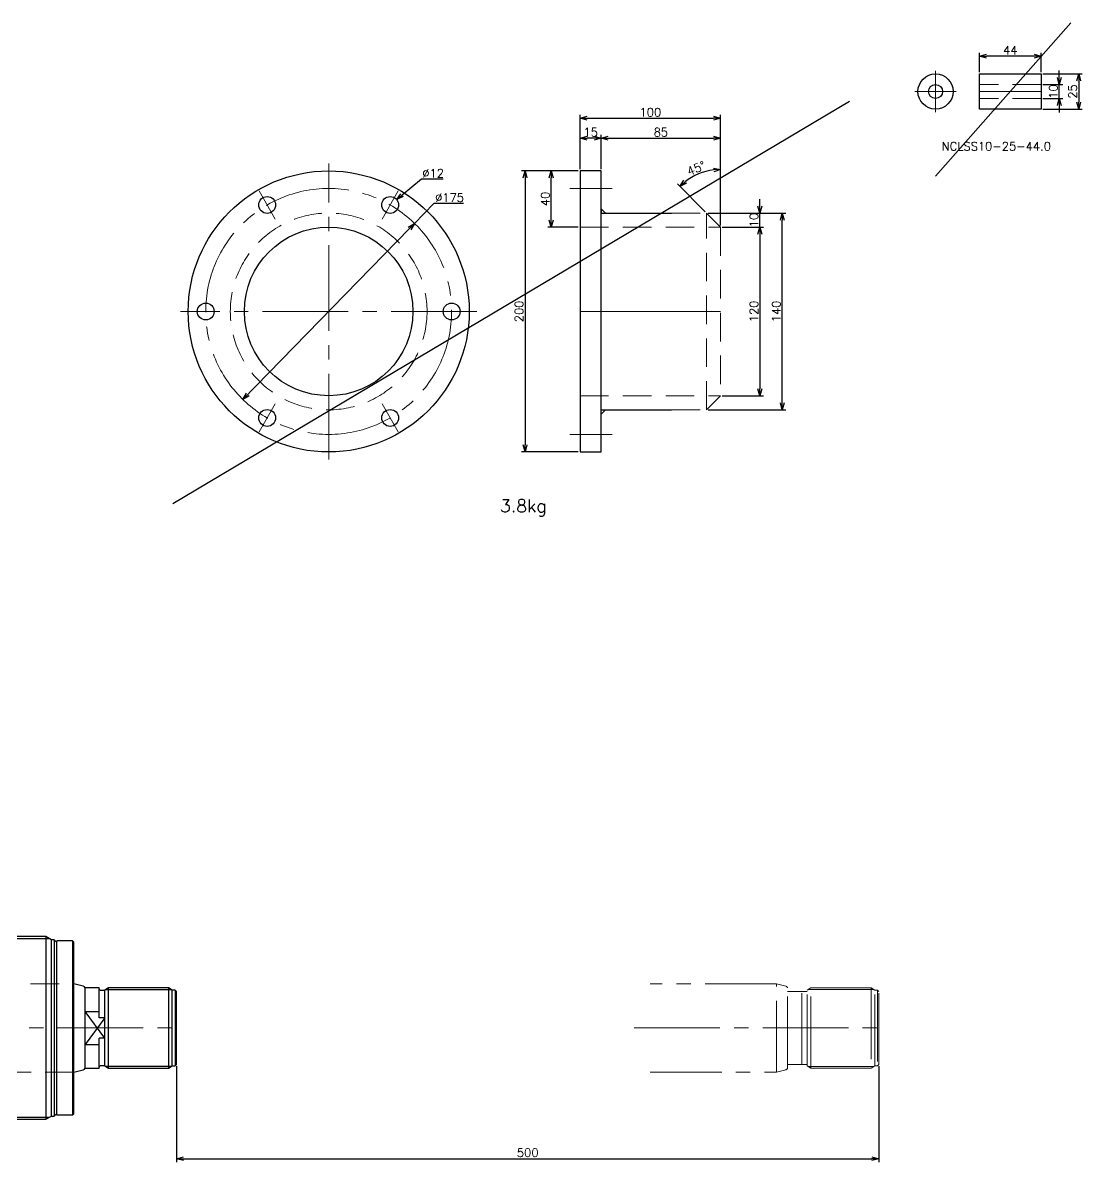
# Model space of a CAD drawing. Header units: millimetres. Extents: x 0 to 49006, y -7876 to 6995.
# Drawn here: x 21734 to 22488, y -4403 to -3592 of the extents above; entities that cross this region are included whole.
import ezdxf

# ---------------------------------------------------------------- set-up
doc = ezdxf.new("R2010")
doc.units = ezdxf.units.MM
doc.header["$LTSCALE"] = 3.2
doc.header["$PDMODE"] = 99
doc.header["$PDSIZE"] = 1
for name, pattern in [('CENTER2', [28.575, 19.05, -3.175, 3.175, -3.175]), ('HIDDEN', [9.525, 6.35, -3.175]), ('PHANTOM2', [31.75, 15.875, -3.175, 3.175, -3.175, 3.175, -3.175])]:
    doc.linetypes.add(name, pattern=pattern)
for name, color, linetype, lineweight in [('04_HIDDEN', 2, 'HIDDEN', 13), ('05_CENTER', 4, 'CENTER2', 13), ('06_PHANTOM', 2, 'PHANTOM2', 13), ('08_DIM', 3, 'Continuous', 13)]:
    doc.layers.add(name, color=color, linetype=linetype, lineweight=lineweight)
doc.layers.add('10_DRAFT', color=8, linetype='Continuous', lineweight=0, plot=False)
doc.styles.add('KSS_TXT', font='txt.shx', dxfattribs={"bigfont": 'extfont2.shx'})
doc.dimstyles.new('KSS_DIM', dxfattribs={"dimscale": 12, "dimtxt": 3, "dimasz": 2.5, "dimexe": 1.25, "dimexo": 0.625, "dimtad": 1, "dimdsep": 46, "dimtxsty": 'KSS_TXT', "dimblk": 'OPEN30', "dimcen": 0, "dimazin": 2, "dimtfac": 0.75, "dimtmove": 0, "dimatfit": 3, "dimldrblk": 'OPEN30', "dimfxl": 1.25, "dimtolj": 1, "dimarcsym": 0})
doc.dimstyles.new('KSS_DIM$3', dxfattribs={"dimscale": 12, "dimtxt": 3, "dimasz": 2.5, "dimexe": 1.25, "dimexo": 0.625, "dimtad": 1, "dimtih": 1, "dimtoh": 1, "dimdsep": 46, "dimtxsty": 'KSS_TXT', "dimblk": 'OPEN30', "dimcen": 0, "dimazin": 2, "dimtfac": 0.75, "dimtofl": 0, "dimtmove": 0, "dimatfit": 3, "dimldrblk": 'OPEN30', "dimfxl": 1.25, "dimtolj": 1, "dimarcsym": 0})

# ---------------------------------------------------------------- blocks, each defined once
blk = doc.blocks.new('_Open30')
at = {"color": 0, "linetype": 'ByBlock', "lineweight": -2}
for p, q in [((-1, 0.27), (0, 0)), ((0, 0), (-1, -0.27)), ((0, 0), (-1, 0))]:
    blk.add_line(p, q, dxfattribs=at)
blk = doc.blocks.new('*D402')
at = {"layer": '08_DIM', "color": 0, "lineweight": -2, "transparency": 16777216}
for p, q in [((21842.94, -4334.84), (21842.94, -4403.1)), ((22342.94, -4334.84), (22342.94, -4403.1)), ((21847.94, -4400.6), (22337.94, -4400.6))]:
    blk.add_line(p, q, dxfattribs=at)
at = {"layer": 'Defpoints', "color": 0, "transparency": 16777216}
for p in [(21842.94, -4333.59), (22342.94, -4333.59), (22342.94, -4400.6)]:
    blk.add_point(p, dxfattribs=at)
at = {"layer": '08_DIM', "color": 0, "lineweight": -2, "transparency": 16777216, "xscale": 5, "yscale": 5, "zscale": 5, "rotation": 180}
blk.add_blockref('_Open30', (21842.94, -4400.6), dxfattribs=at)
at = {"layer": '08_DIM', "color": 0, "lineweight": -2, "transparency": 16777216, "xscale": 5, "yscale": 5, "zscale": 5}
blk.add_blockref('_Open30', (22342.94, -4400.6), dxfattribs=at)
at = {"layer": '08_DIM', "color": 0, "transparency": 16777216, "insert": (22092.94, -4396.35), "char_height": 6, "attachment_point": 5, "style": 'KSS_TXT'}
blk.add_mtext('\\A1;500', dxfattribs=at)
blk = doc.blocks.new('SDR5-500-NCa_1_1')
at = {"color": 0}
for p, q in [((-867, 82), (-864, 85)), ((-867, 82), (-867, -82)), ((-864, 85), (-864, -85)), ((-725, 85), (-864, 85)), ((-725, 85), (-725, -85)), ((-722, 82), (-725, 85)), ((-722, -82), (-722, 82)), ((-722, 65), (-713, 65)), ((-718, -65), (-718, 65)), ((-718, 63.5), (-715.4, 65)), ((-713, -65.5), (-713, 65.5)), ((-713, 65.5), (-145.5, 65.5)), ((-145.5, -65.5), (-145.5, 65.5)), ((-145, 65), (-145.5, 65.5)), ((-145, 65), (-145, -65)), ((-92.9, 65), (-145, 65)), ((-140, 63.5), (-142.6, 65)), ((-140, -65), (-140, 65)), ((-92.9, 65), (-92.9, -65)), ((-89, 62.75), (-92.9, 65)), ((-722, 63.5), (-718, 63.5)), ((-90.3, 63.5), (-140, 63.5)), ((-89, -62.75), (-89, 62.75)), ((-87, 62.75), (-89, 62.75)), ((-87, 62.75), (-87, -62.75)), ((-85, 60.75), (-87, 62.75)), ((-85, -62), (-85, 62)), ((-74, 62), (-85, 62)), ((-74, 62), (-73, 61)), ((-74, 62), (-74, -62)), ((-73, -61), (-73, 61)), ((-877, 33), (-876, 34)), ((-877, -33), (-877, 33)), ((-876, 34), (-876, -34)), ((-876, 34), (-867, 34)), ((-867, 34), (-867, -34)), ((-66.35, 29.72), (-73, 31.5)), ((-55, 28.5), (-65, 28.5)), ((-65, -28.5), (-65, 28.5)), ((-55, 7.28), (-55, 28.5)), ((-54.2, 27), (-51, 27)), ((-48.4, 28.5), (-51, 27)), ((-51, -27), (-51, 27)), ((-50.13, 27.5), (-3.87, 27.5)), ((-5.6, 28.5), (-48.4, 28.5)), ((-48.4, -28.5), (-48.4, 28.5)), ((-3, 27), (-5.6, 28.5)), ((-5.6, 28.5), (-5.6, -28.5)), ((-1, 27), (-3, 27)), ((-3, -27), (-3, 27)), ((0, 26), (-1, 27)), ((-1, 27), (-1, -27)), ((0, -26), (0, 26)), ((-897, 18), (-895.85, 20)), ((-897, -18), (-897, 18)), ((-895.85, 20), (-895.85, 19.95)), ((-877.8, 20), (-895.85, 20)), ((-895.85, 19.95), (-882, 19.95)), ((-882, 11.23), (-882, 19.95)), ((-897, 10.82), (-895.5, 9.27)), ((-895.85, 11.23), (-895.85, 8.72)), ((-882, 11.23), (-895.85, 11.23)), ((-895.85, 8.72), (-882, 8.72)), ((-882, -8.72), (-882, 8.72)), ((-51, -7.28), (-65, 11.67)), ((-65, 11.67), (-55, 11.67)), ((-51, 7.28), (-65, -11.67)), ((-51, 7.28), (-55, 7.28)), ((-55, -28.5), (-55, -7.28)), ((-51, -7.28), (-55, -7.28)), ((-895.5, -9.27), (-897, -10.82)), ((-895.85, -8.72), (-895.85, -11.23)), ((-882, -8.72), (-895.85, -8.72)), ((-895.85, -11.23), (-882, -11.23)), ((-882, -19.95), (-882, -11.23)), ((-65, -11.67), (-55, -11.67)), ((-897, -18), (-895.85, -20)), ((-895.85, -19.95), (-895.85, -20)), ((-882, -19.95), (-895.85, -19.95)), ((-877.8, -20), (-895.85, -20)), ((-73, -31.5), (-66.35, -29.72)), ((-65, -28.5), (-55, -28.5)), ((-51, -27), (-54.2, -27)), ((-51, -27), (-48.4, -28.5)), ((-3.87, -27.5), (-50.13, -27.5)), ((-48.4, -28.5), (-5.6, -28.5)), ((-5.6, -28.5), (-3, -27)), ((-3, -27), (-1, -27)), ((-1, -27), (0, -26)), ((-876, -34), (-877, -33)), ((-876, -34), (-867, -34)), ((-722, -63.5), (-718, -63.5)), ((-718, -63.5), (-715.4, -65)), ((-142.6, -65), (-140, -63.5)), ((-140, -63.5), (-90.3, -63.5)), ((-92.9, -65), (-89, -62.75)), ((-89, -62.75), (-87, -62.75)), ((-87, -62.75), (-85, -60.75)), ((-74, -62), (-85, -62)), ((-73, -61), (-74, -62)), ((-722, -65), (-713, -65)), ((-145.5, -65.5), (-713, -65.5)), ((-145.5, -65.5), (-145, -65)), ((-145, -65), (-92.9, -65)), ((-864, -85), (-867, -82)), ((-725, -85), (-864, -85)), ((-725, -85), (-722, -82))]:
    blk.add_line(p, q, dxfattribs=at)
for centre, radius, start, end in [((-66.87, 27.79), 2, 20.90107, 75), ((-54.2, 27.8), 0.8, 180, 270), ((-877.8, 20.8), 0.8, 270, 0), ((-877.8, -20.8), 0.8, 0, 90), ((-66.87, -27.79), 2, 285, 339.09893), ((-54.2, -27.8), 0.8, 90, 180)]:
    blk.add_arc(centre, radius, start, end, dxfattribs=at)
for points, start_tangent, end_tangent in [([(-895.85, 19.95), (-896.18, 19.24), (-896.46, 18.52), (-896.69, 17.8), (-896.82, 17.25), (-896.92, 16.7), (-896.98, 16.14), (-897, 15.59)], (-0.424612, -0.905375), (-0.035971, -0.999353)), ([(-897, 15.59), (-896.98, 15.07), (-896.93, 14.56), (-896.84, 14), (-896.71, 13.44), (-896.54, 12.89), (-896.34, 12.33), (-896.11, 11.78), (-895.85, 11.23)], (0.033003, -0.999455), (0.4305, -0.902591)), ([(-895.85, 8.72), (-896.15, 7.45), (-896.41, 6.17), (-896.63, 4.88), (-896.8, 3.58), (-896.88, 2.69), (-896.95, 1.79), (-896.99, 0.9), (-897, 0)], (-0.230061, -0.973176), (-0.014404, -0.999896)), ([(-897, 0), (-896.98, -1.14), (-896.92, -2.29), (-896.81, -3.43), (-896.67, -4.57), (-896.49, -5.71), (-896.27, -6.85), (-896.07, -7.79), (-895.85, -8.72)], (0.018431, -0.99983), (0.233877, -0.972266)), ([(-895.85, -11.23), (-896.18, -11.94), (-896.46, -12.66), (-896.69, -13.38), (-896.82, -13.93), (-896.92, -14.48), (-896.98, -15.03), (-897, -15.59)], (-0.424612, -0.905375), (-0.035971, -0.999353)), ([(-897, -15.59), (-896.98, -16.1), (-896.93, -16.62), (-896.84, -17.18), (-896.71, -17.73), (-896.54, -18.29), (-896.34, -18.84), (-896.11, -19.4), (-895.85, -19.95)], (0.033003, -0.999455), (0.4305, -0.902591))]:
    blk.add_spline(points, degree=3, dxfattribs=dict(at, start_tangent=start_tangent, end_tangent=end_tangent))
at = {"layer": '04_HIDDEN', "color": 0}
for p, q in [((-262.23, 47.75), (-156.85, 47.75)), ((-225.79, 31.5), (-73, 31.5)), ((-896.66, 10.47), (-879, 9.91)), ((-895.5, 9.27), (-880.5, 8.8)), ((-879, -9.91), (-896.66, -10.47)), ((-880.5, -8.8), (-895.5, -9.27)), ((-73, -31.5), (-225.79, -31.5)), ((-156.85, -47.75), (-262.23, -47.75)), ((-183.8, -52.8), (-183.8, -47.75)), ((-166.2, -52.8), (-166.2, -47.75)), ((-185.48, -65.5), (-185.08, -52.8)), ((-185.08, -52.8), (-183.8, -50.58)), ((-164.92, -52.8), (-185.08, -52.8)), ((-184.32, -65.5), (-183.92, -52.8)), ((-164.92, -52.8), (-166.2, -50.58)), ((-166.08, -52.8), (-165.68, -65.5)), ((-164.92, -52.8), (-164.52, -65.5))]:
    blk.add_line(p, q, dxfattribs=at)
at = {"layer": '05_CENTER', "color": 0}
for p, q in [((-907.51, 0), (4.42, 0)), ((325.81, 0), (508.24, 0)), ((-175, -43.12), (-175, -70.14))]:
    blk.add_line(p, q, dxfattribs=at)
at = {"layer": '06_PHANTOM', "color": 0}
for p, q in [((427, 31.5), (337.25, 31.5)), ((433.65, 29.72), (427, 31.5)), ((427, -31.5), (427, 31.5)), ((435, -28.5), (435, 28.5)), ((435, 26), (449, 26)), ((445, -26), (445, 26)), ((451.6, 28.5), (449, 27)), ((449, -27), (449, 27)), ((449.87, 27.5), (496.13, 27.5)), ((494.4, 28.5), (451.6, 28.5)), ((451.6, -28.5), (451.6, 28.5)), ((497, 27), (494.4, 28.5)), ((494.4, 28.5), (494.4, -28.5)), ((499, 27), (497, 27)), ((497, -27), (497, 27)), ((500, 26), (499, 27)), ((499, 27), (499, -27)), ((500, -26), (500, 26)), ((337.25, -31.5), (427, -31.5)), ((427, -31.5), (433.65, -29.72)), ((435, -26), (449, -26)), ((449, -27), (451.6, -28.5)), ((496.13, -27.5), (449.87, -27.5)), ((451.6, -28.5), (494.4, -28.5)), ((494.4, -28.5), (497, -27)), ((497, -27), (499, -27)), ((499, -27), (500, -26))]:
    blk.add_line(p, q, dxfattribs=at)
for centre, start, end in [((433.13, 27.79), 20.90107, 75), ((433.13, -27.79), 285, 339.09893)]:
    blk.add_arc(centre, 2, start, end, dxfattribs=at)
blk = doc.blocks.new('KNCLSS10-25-12a_1_1')
at = {"color": 0}
blk.add_lwpolyline([(12.5, -44), (-12.5, -44), (-12.5, 0), (12.5, 0)], close=True, dxfattribs=at)
at = {"layer": '04_HIDDEN', "color": 0}
for p, q in [((-5, 0), (-5, -44)), ((5, 0), (5, -44))]:
    blk.add_line(p, q, dxfattribs=at)
at = {"layer": '10_DRAFT'}
blk.add_line((0, 0), (0, -44), dxfattribs=at)
blk = doc.blocks.new('A$C114414DD_1_1')
at = {"color": 0}
for p, q in [((10, 16), (10, -34.18)), ((150, 16), (150, -34.18))]:
    blk.add_line(p, q, dxfattribs=at)
blk.add_lwpolyline([(180, 31), (-20, 31), (-20, 16), (180, 16)], close=True, dxfattribs=at)
at = {"color": 3}
for points in [[(10, 16), (10, 13), (7, 16), (7, 16)], [(150, 16), (150, 13), (153, 16), (153, 16)]]:
    blk.add_lwpolyline(points, close=True, dxfattribs=at)
at = {"layer": '04_HIDDEN'}
for p, q in [((20, 31), (20, -69)), ((140, 31), (140, -69)), ((10, -34.18), (10, -59)), ((150, -34.18), (150, -59)), ((10, -59), (20, -69)), ((10, -59), (150, -59)), ((150, -59), (140, -69)), ((140, -69), (20, -69))]:
    blk.add_line(p, q, dxfattribs=at)
at = {"layer": '05_CENTER'}
for p, q in [((-7.5, 38.35), (-7.5, 8.21)), ((167.5, 38.35), (167.5, 8.21))]:
    blk.add_line(p, q, dxfattribs=at)
at = {"layer": '10_DRAFT'}
blk.add_line((80, 31), (80, -69), dxfattribs=at)
blk = doc.blocks.new('*D471')
at = {"layer": '08_DIM', "color": 0, "lineweight": -2, "transparency": 16777216}
for p, q in [((22471.23, -3631.15), (22471.23, -3626.15)), ((22459.62, -3636.15), (22473.73, -3636.15)), ((22471.23, -3646.15), (22471.23, -3636.15)), ((22459.62, -3646.15), (22473.73, -3646.15)), ((22471.23, -3651.15), (22471.23, -3656.15))]:
    blk.add_line(p, q, dxfattribs=at)
at = {"layer": 'Defpoints', "color": 0, "transparency": 16777216}
for p in [(22458.37, -3636.15), (22471.23, -3636.15), (22458.37, -3646.15)]:
    blk.add_point(p, dxfattribs=at)
at = {"layer": '08_DIM', "color": 0, "lineweight": -2, "transparency": 16777216, "xscale": 5, "yscale": 5, "zscale": 5}
for p, rotation in [((22471.23, -3636.15), 270), ((22471.23, -3646.15), 90)]:
    blk.add_blockref('_Open30', p, dxfattribs=dict(at, rotation=rotation))
at = {"layer": '08_DIM', "color": 0, "transparency": 16777216, "insert": (22466.98, -3641.15), "char_height": 6, "attachment_point": 5, "rotation": 90, "style": 'KSS_TXT'}
blk.add_mtext('\\A1;10', dxfattribs=at)
blk = doc.blocks.new('*D472')
at = {"layer": '08_DIM', "color": 0, "lineweight": -2, "transparency": 16777216}
for p, q in [((22459.62, -3628.65), (22487.57, -3628.65)), ((22485.07, -3633.65), (22485.07, -3648.65)), ((22459.62, -3653.65), (22487.57, -3653.65))]:
    blk.add_line(p, q, dxfattribs=at)
at = {"layer": 'Defpoints', "color": 0, "transparency": 16777216}
for p in [(22458.37, -3628.65), (22458.37, -3653.65), (22485.07, -3653.65)]:
    blk.add_point(p, dxfattribs=at)
at = {"layer": '08_DIM', "color": 0, "lineweight": -2, "transparency": 16777216, "xscale": 5, "yscale": 5, "zscale": 5}
for p, rotation in [((22485.07, -3628.65), 90), ((22485.07, -3653.65), 270)]:
    blk.add_blockref('_Open30', p, dxfattribs=dict(at, rotation=rotation))
at = {"layer": '08_DIM', "color": 0, "transparency": 16777216, "insert": (22480.82, -3641.15), "char_height": 6, "attachment_point": 5, "rotation": 90, "style": 'KSS_TXT'}
blk.add_mtext('\\A1;25', dxfattribs=at)
blk = doc.blocks.new('*D473')
at = {"layer": '08_DIM', "color": 0, "lineweight": -2, "transparency": 16777216}
for p, q in [((22414.37, -3627.4), (22414.37, -3613.54)), ((22453.37, -3616.04), (22419.37, -3616.04)), ((22458.37, -3627.4), (22458.37, -3613.54))]:
    blk.add_line(p, q, dxfattribs=at)
at = {"layer": 'Defpoints', "color": 0, "transparency": 16777216}
for p in [(22414.37, -3616.04), (22414.37, -3628.65), (22458.37, -3628.65)]:
    blk.add_point(p, dxfattribs=at)
at = {"layer": '08_DIM', "color": 0, "lineweight": -2, "transparency": 16777216, "xscale": 5, "yscale": 5, "zscale": 5, "rotation": 180}
blk.add_blockref('_Open30', (22414.37, -3616.04), dxfattribs=at)
at = {"layer": '08_DIM', "color": 0, "lineweight": -2, "transparency": 16777216, "xscale": 5, "yscale": 5, "zscale": 5}
blk.add_blockref('_Open30', (22458.37, -3616.04), dxfattribs=at)
at = {"layer": '08_DIM', "color": 0, "transparency": 16777216, "insert": (22436.37, -3611.79), "char_height": 6, "attachment_point": 5, "style": 'KSS_TXT'}
blk.add_mtext('\\A1;44', dxfattribs=at)
blk = doc.blocks.new('*D474')
at = {"layer": '08_DIM', "color": 0, "lineweight": -2, "transparency": 16777216}
for p, q in [((22258.17, -3722.66), (22258.17, -3717.66)), ((22221.45, -3727.66), (22260.67, -3727.66)), ((22258.17, -3737.66), (22258.17, -3727.66)), ((22231.45, -3737.66), (22260.67, -3737.66)), ((22258.17, -3742.66), (22258.17, -3747.66))]:
    blk.add_line(p, q, dxfattribs=at)
at = {"layer": 'Defpoints', "color": 0, "transparency": 16777216}
for p in [(22220.2, -3727.66), (22258.17, -3727.66), (22230.2, -3737.66)]:
    blk.add_point(p, dxfattribs=at)
at = {"layer": '08_DIM', "color": 0, "lineweight": -2, "transparency": 16777216, "xscale": 5, "yscale": 5, "zscale": 5}
for p, rotation in [((22258.17, -3727.66), 270), ((22258.17, -3737.66), 90)]:
    blk.add_blockref('_Open30', p, dxfattribs=dict(at, rotation=rotation))
at = {"layer": '08_DIM', "color": 0, "transparency": 16777216, "insert": (22253.92, -3732.66), "char_height": 6, "attachment_point": 5, "rotation": 90, "style": 'KSS_TXT'}
blk.add_mtext('\\A1;10', dxfattribs=at)
blk = doc.blocks.new('*D475')
at = {"layer": '08_DIM', "color": 0, "lineweight": -2, "transparency": 16777216}
for p, q in [((22231.45, -3737.66), (22260.67, -3737.66)), ((22258.17, -3742.66), (22258.17, -3852.66)), ((22231.45, -3857.66), (22260.67, -3857.66))]:
    blk.add_line(p, q, dxfattribs=at)
at = {"layer": 'Defpoints', "color": 0, "transparency": 16777216}
for p in [(22230.2, -3737.66), (22230.2, -3857.66), (22258.17, -3857.66)]:
    blk.add_point(p, dxfattribs=at)
at = {"layer": '08_DIM', "color": 0, "lineweight": -2, "transparency": 16777216, "xscale": 5, "yscale": 5, "zscale": 5}
for p, rotation in [((22258.17, -3737.66), 90), ((22258.17, -3857.66), 270)]:
    blk.add_blockref('_Open30', p, dxfattribs=dict(at, rotation=rotation))
at = {"layer": '08_DIM', "color": 0, "transparency": 16777216, "insert": (22253.92, -3797.66), "char_height": 6, "attachment_point": 5, "rotation": 90, "style": 'KSS_TXT'}
blk.add_mtext('\\A1;120', dxfattribs=at)
blk = doc.blocks.new('*D476')
at = {"layer": '08_DIM', "color": 0, "lineweight": -2, "transparency": 16777216}
for p, q in [((22130.2, -3696.41), (22130.2, -3671.86)), ((22145.2, -3696.41), (22145.2, -3671.86)), ((22140.2, -3674.36), (22135.2, -3674.36))]:
    blk.add_line(p, q, dxfattribs=at)
at = {"layer": 'Defpoints', "color": 0, "transparency": 16777216}
for p in [(22130.2, -3674.36), (22130.2, -3697.66), (22145.2, -3697.66)]:
    blk.add_point(p, dxfattribs=at)
at = {"layer": '08_DIM', "color": 0, "lineweight": -2, "transparency": 16777216, "xscale": 5, "yscale": 5, "zscale": 5, "rotation": 180}
blk.add_blockref('_Open30', (22130.2, -3674.36), dxfattribs=at)
at = {"layer": '08_DIM', "color": 0, "lineweight": -2, "transparency": 16777216, "xscale": 5, "yscale": 5, "zscale": 5}
blk.add_blockref('_Open30', (22145.2, -3674.36), dxfattribs=at)
at = {"layer": '08_DIM', "color": 0, "transparency": 16777216, "insert": (22137.7, -3670.11), "char_height": 6, "attachment_point": 5, "style": 'KSS_TXT'}
blk.add_mtext('\\A1;15', dxfattribs=at)
blk = doc.blocks.new('*D477')
at = {"layer": '08_DIM', "color": 0, "lineweight": -2, "transparency": 16777216}
for p, q in [((22145.2, -3696.41), (22145.2, -3671.86)), ((22230.2, -3736.41), (22230.2, -3671.86)), ((22150.2, -3674.36), (22225.2, -3674.36))]:
    blk.add_line(p, q, dxfattribs=at)
at = {"layer": 'Defpoints', "color": 0, "transparency": 16777216}
for p in [(22230.2, -3674.36), (22145.2, -3697.66), (22230.2, -3737.66)]:
    blk.add_point(p, dxfattribs=at)
at = {"layer": '08_DIM', "color": 0, "lineweight": -2, "transparency": 16777216, "xscale": 5, "yscale": 5, "zscale": 5, "rotation": 180}
blk.add_blockref('_Open30', (22145.2, -3674.36), dxfattribs=at)
at = {"layer": '08_DIM', "color": 0, "lineweight": -2, "transparency": 16777216, "xscale": 5, "yscale": 5, "zscale": 5}
blk.add_blockref('_Open30', (22230.2, -3674.36), dxfattribs=at)
at = {"layer": '08_DIM', "color": 0, "transparency": 16777216, "insert": (22187.7, -3670.11), "char_height": 6, "attachment_point": 5, "style": 'KSS_TXT'}
blk.add_mtext('\\A1;85', dxfattribs=at)
blk = doc.blocks.new('*D478')
at = {"layer": '08_DIM', "color": 0, "lineweight": -2, "transparency": 16777216}
for p, q in [((22128.95, -3697.66), (22107.18, -3697.66)), ((22109.68, -3732.66), (22109.68, -3702.66)), ((22128.95, -3737.66), (22107.18, -3737.66))]:
    blk.add_line(p, q, dxfattribs=at)
at = {"layer": 'Defpoints', "color": 0, "transparency": 16777216}
for p in [(22109.68, -3697.66), (22130.2, -3697.66), (22130.2, -3737.66)]:
    blk.add_point(p, dxfattribs=at)
at = {"layer": '08_DIM', "color": 0, "lineweight": -2, "transparency": 16777216, "xscale": 5, "yscale": 5, "zscale": 5}
for p, rotation in [((22109.68, -3697.66), 90), ((22109.68, -3737.66), 270)]:
    blk.add_blockref('_Open30', p, dxfattribs=dict(at, rotation=rotation))
at = {"layer": '08_DIM', "color": 0, "transparency": 16777216, "insert": (22105.43, -3717.66), "char_height": 6, "attachment_point": 5, "rotation": 90, "style": 'KSS_TXT'}
blk.add_mtext('\\A1;40', dxfattribs=at)
blk = doc.blocks.new('*D479')
at = {"layer": '08_DIM', "color": 0, "lineweight": -2, "transparency": 16777216}
for p, q in [((22128.95, -3697.66), (22088.55, -3697.66)), ((22091.05, -3702.66), (22091.05, -3892.66)), ((22128.95, -3897.66), (22088.55, -3897.66))]:
    blk.add_line(p, q, dxfattribs=at)
at = {"layer": 'Defpoints', "color": 0, "transparency": 16777216}
for p in [(22130.2, -3697.66), (22091.05, -3897.66), (22130.2, -3897.66)]:
    blk.add_point(p, dxfattribs=at)
at = {"layer": '08_DIM', "color": 0, "lineweight": -2, "transparency": 16777216, "xscale": 5, "yscale": 5, "zscale": 5}
for p, rotation in [((22091.05, -3697.66), 90), ((22091.05, -3897.66), 270)]:
    blk.add_blockref('_Open30', p, dxfattribs=dict(at, rotation=rotation))
at = {"layer": '08_DIM', "color": 0, "transparency": 16777216, "insert": (22086.8, -3797.66), "char_height": 6, "attachment_point": 5, "rotation": 90, "style": 'KSS_TXT'}
blk.add_mtext('\\A1;200', dxfattribs=at)
blk = doc.blocks.new('A$C473059FA_1_1')
at = {"color": 0}
for centre, radius in [((0, 0), 100), ((-43.75, 75.78), 6), ((43.75, 75.78), 6), ((0, 0), 60), ((-87.5, 0), 6), ((87.5, 0), 6), ((-43.75, -75.78), 6), ((43.75, -75.78), 6)]:
    blk.add_circle(centre, radius, dxfattribs=at)
at = {"layer": '04_HIDDEN'}
blk.add_circle((0, 0), 70, dxfattribs=at)
at = {"layer": '05_CENTER'}
for p, q in [((0, -105.35), (0, 105.35)), ((-37.97, 65.77), (-49.53, 85.79)), ((37.97, 65.77), (49.53, 85.79)), ((78.44, 0), (101.56, 0)), ((105.35, 0), (-105.35, 0)), ((-78.44, 0), (-101.56, 0)), ((-37.97, -65.77), (-49.53, -85.79)), ((37.97, -65.77), (49.53, -85.79))]:
    blk.add_line(p, q, dxfattribs=at)
blk.add_circle((0, 0), 87.5, dxfattribs=at)
blk = doc.blocks.new('*D480')
at = {"layer": '08_DIM', "color": 0, "lineweight": -2, "transparency": 16777216}
for p, q in [((22026.08, -3720.9), (22012.36, -3734.99)), ((22047.33, -3720.9), (22026.08, -3720.9)), ((21890.24, -3860.34), (22008.87, -3738.57))]:
    blk.add_line(p, q, dxfattribs=at)
at = {"layer": 'Defpoints', "color": 0, "transparency": 16777216}
for p in [(22012.36, -3734.99), (21890.24, -3860.34)]:
    blk.add_point(p, dxfattribs=at)
at = {"layer": '08_DIM', "color": 0, "lineweight": -2, "transparency": 16777216, "xscale": 5, "yscale": 5, "zscale": 5}
for p, rotation in [((22012.36, -3734.99), 45.74691204684163), ((21890.24, -3860.34), 225.7469120468416)]:
    blk.add_blockref('_Open30', p, dxfattribs=dict(at, rotation=rotation))
at = {"layer": '08_DIM', "color": 0, "transparency": 16777216, "insert": (22037.33, -3716.65), "char_height": 6, "attachment_point": 5, "style": 'KSS_TXT'}
blk.add_mtext('\\A1;%%C175', dxfattribs=at)
blk = doc.blocks.new('KNCLSS10-25-12b_1_1')
at = {"color": 0}
for radius in [12.5, 5]:
    blk.add_circle((0, 0), radius, dxfattribs=at)
at = {"layer": '05_CENTER', "color": 0}
for p, q in [((0, -14.72), (0, 14.72)), ((14.72, 0), (-14.72, 0))]:
    blk.add_line(p, q, dxfattribs=at)
blk = doc.blocks.new('*D490')
at = {"layer": '08_DIM', "color": 0, "lineweight": -2, "transparency": 16777216}
for p, q in [((22221.45, -3727.66), (22276.59, -3727.66)), ((22274.09, -3862.66), (22274.09, -3732.66)), ((22221.44, -3867.66), (22276.59, -3867.66))]:
    blk.add_line(p, q, dxfattribs=at)
at = {"layer": 'Defpoints', "color": 0, "transparency": 16777216}
for p in [(22220.2, -3727.66), (22274.09, -3727.66), (22220.19, -3867.66)]:
    blk.add_point(p, dxfattribs=at)
at = {"layer": '08_DIM', "color": 0, "lineweight": -2, "transparency": 16777216, "xscale": 5, "yscale": 5, "zscale": 5}
for p, rotation in [((22274.09, -3727.66), 90), ((22274.09, -3867.66), 270)]:
    blk.add_blockref('_Open30', p, dxfattribs=dict(at, rotation=rotation))
at = {"layer": '08_DIM', "color": 0, "transparency": 16777216, "insert": (22269.84, -3797.66), "char_height": 6, "attachment_point": 5, "rotation": 90, "style": 'KSS_TXT'}
blk.add_mtext('\\A1;140', dxfattribs=at)
blk = doc.blocks.new('*D492')
at = {"layer": '08_DIM', "color": 0, "lineweight": -2, "transparency": 16777216}
for p, q in [((22230.2, -3736.41), (22230.2, -3694.15)), ((22219.32, -3726.78), (22199.44, -3706.9))]:
    blk.add_line(p, q, dxfattribs=at)
blk.add_arc((22230.2, -3737.66), 41.01, 96.98985, 128.01015, dxfattribs=at)
at = {"layer": 'Defpoints', "color": 0, "transparency": 16777216}
for p in [(22219.59, -3698.05), (22220.2, -3727.66), (22230.2, -3737.66), (22230.2, -3737.66), (22230.2, -3800.16)]:
    blk.add_point(p, dxfattribs=at)
at = {"layer": '08_DIM', "color": 0, "lineweight": -2, "transparency": 16777216, "xscale": 5, "yscale": 5, "zscale": 5}
for p, rotation in [((22230.2, -3696.65), 3.494927321453964), ((22201.21, -3708.66), 221.505072678546)]:
    blk.add_blockref('_Open30', p, dxfattribs=dict(at, rotation=rotation))
at = {"layer": '08_DIM', "color": 0, "transparency": 16777216, "insert": (22212.88, -3695.84), "char_height": 6, "attachment_point": 5, "rotation": 22.5, "style": 'KSS_TXT'}
blk.add_mtext('\\A1;45%%d', dxfattribs=at)
blk = doc.blocks.new('*D1148')
at = {"layer": '08_DIM', "color": 0, "lineweight": -2, "transparency": 16777216}
for p, q in [((22017.42, -3703.62), (22003.57, -3714.93)), ((22032.67, -3703.62), (22017.42, -3703.62))]:
    blk.add_line(p, q, dxfattribs=at)
at = {"layer": 'Defpoints', "color": 0, "transparency": 16777216}
for p in [(21999.69, -3718.09), (21990.4, -3725.68)]:
    blk.add_point(p, dxfattribs=at)
at = {"layer": '08_DIM', "color": 0, "lineweight": -2, "transparency": 16777216, "xscale": 5, "yscale": 5, "zscale": 5, "rotation": 219.2302466116371}
blk.add_blockref('_Open30', (21999.69, -3718.09), dxfattribs=at)
at = {"layer": '08_DIM', "color": 0, "transparency": 16777216, "insert": (22025.67, -3699.37), "char_height": 6, "attachment_point": 5, "style": 'KSS_TXT'}
blk.add_mtext('\\A1;%%C12', dxfattribs=at)
blk = doc.blocks.new('*D1169')
at = {"layer": '08_DIM', "color": 0, "lineweight": -2, "transparency": 16777216}
for p, q in [((22130.2, -3696.41), (22130.2, -3657.66)), ((22135.2, -3660.16), (22225.2, -3660.16)), ((22230.2, -3736.41), (22230.2, -3657.66))]:
    blk.add_line(p, q, dxfattribs=at)
at = {"layer": 'Defpoints', "color": 0, "transparency": 16777216}
for p in [(22230.2, -3660.16), (22130.2, -3697.66), (22230.2, -3737.66)]:
    blk.add_point(p, dxfattribs=at)
at = {"layer": '08_DIM', "color": 0, "lineweight": -2, "transparency": 16777216, "xscale": 5, "yscale": 5, "zscale": 5, "rotation": 180}
blk.add_blockref('_Open30', (22130.2, -3660.16), dxfattribs=at)
at = {"layer": '08_DIM', "color": 0, "lineweight": -2, "transparency": 16777216, "xscale": 5, "yscale": 5, "zscale": 5}
blk.add_blockref('_Open30', (22230.2, -3660.16), dxfattribs=at)
at = {"layer": '08_DIM', "color": 0, "transparency": 16777216, "insert": (22180.2, -3655.91), "char_height": 6, "attachment_point": 5, "style": 'KSS_TXT'}
blk.add_mtext('\\A1;100', dxfattribs=at)

msp = doc.modelspace()

# ---------------------------------------------------------------- linework, layer by layer
at = {"color": 2}
msp.add_line((22479.474, -3592.241), (22383.138, -3701.287), dxfattribs=at)
at = {"color": 3}
msp.add_line((22321.991, -3648.355), (21840.309, -3934.551), dxfattribs=at)

# ---------------------------------------------------------------- block references
at = {"color": 4}
for name, p in [('KNCLSS10-25-12b_1_1', (22383.183, -3641.148)), ('SDR5-500-NCa_1_1', (21842.937, -4307.588))]:
    msp.add_blockref(name, p, dxfattribs=at)
at = {"color": 4, "rotation": 270}
msp.add_blockref('KNCLSS10-25-12a_1_1', (22458.375, -3641.148), dxfattribs=at)
msp.add_blockref('A$C473059FA_1_1', (21951.296, -3797.662))
at = {"rotation": 90}
msp.add_blockref('A$C114414DD_1_1', (22161.205, -3877.662), dxfattribs=at)

# ---------------------------------------------------------------- texts
at = {"color": 0, "style": 'KSS_TXT'}
msp.add_text('NCLSS10-25-44.0', height=6, dxfattribs=at).set_placement((22387.634, -3683.118))
at = {"color": 1, "style": 'KSS_TXT'}
msp.add_text('3.8kg', height=9, dxfattribs=at).set_placement((22073.23, -3940.569))

# ---------------------------------------------------------------- dimensions: what is measured, and where the dimension line sits
at = {"layer": '08_DIM', "color": 1}
for base, p1, p2, picture, middle in [((22414.375, -3616.044), (22458.375, -3628.648), (22414.375, -3628.648), '*D473', (22436.375, -3611.794)), ((22230.205, -3660.165), (22130.205, -3697.662), (22230.205, -3737.662), '*D1169', (22180.205, -3655.915)), ((22130.205, -3674.361), (22145.205, -3697.662), (22130.205, -3697.662), '*D476', (22137.705, -3670.107)), ((22230.205, -3674.361), (22145.205, -3697.662), (22230.205, -3737.662), '*D477', (22187.705, -3670.107))]:
    dim = msp.add_linear_dim(base=base, p1=p1, p2=p2, dimstyle='KSS_DIM', override={"dimscale": 2, "dimarcsym": 1}, dxfattribs=at)
    dim.commit()
    dim.dimension.update_dxf_attribs({"geometry": picture, "text_midpoint": middle})
at = {"layer": '08_DIM'}
for base, p1, p2, picture, middle in [((22471.233, -3636.148), (22458.375, -3646.148), (22458.375, -3636.148), '*D471', (22466.983, -3641.148)), ((22485.071, -3653.648), (22458.375, -3628.648), (22458.375, -3653.648), '*D472', (22480.816, -3641.148)), ((22109.679, -3697.662), (22130.205, -3737.662), (22130.205, -3697.662), '*D478', (22105.429, -3717.662))]:
    dim = msp.add_linear_dim(base=base, p1=p1, p2=p2, angle=90, dimstyle='KSS_DIM', override={"dimscale": 2, "dimarcsym": 1}, dxfattribs=at)
    dim.commit()
    dim.dimension.update_dxf_attribs({"geometry": picture, "text_midpoint": middle})
dim = msp.add_diameter_dim_2p(p1=(21990.398, -3725.68), p2=(21999.693, -3718.09), dimstyle='KSS_DIM$3', override={"dimscale": 2, "dimpost": '%%C<>'}, dxfattribs=at)
dim.commit()
dim.dimension.update_dxf_attribs({"geometry": '*D1148', "text_midpoint": (22025.666, -3703.62), "dimtype": 163})
dim = msp.add_angular_dim_2l(base=(22219.59, -3698.049), line1=((22220.205, -3727.662), (22230.205, -3737.662)), line2=((22230.205, -3737.662), (22230.205, -3800.162)), dimstyle='KSS_DIM', override={"dimscale": 2, "dimarcsym": 1}, dxfattribs=at)
dim.commit()
dim.dimension.update_dxf_attribs({"geometry": '*D492', "text_midpoint": (22212.883, -3695.843)})
at = {"layer": '08_DIM', "color": 1}
for base, p1, p2, picture, middle in [((22091.046, -3897.662), (22130.205, -3697.662), (22130.205, -3897.662), '*D479', (22086.796, -3797.662)), ((22258.168, -3727.662), (22230.205, -3737.662), (22220.205, -3727.662), '*D474', (22253.918, -3732.662)), ((22274.087, -3727.662), (22220.185, -3867.662), (22220.205, -3727.662), '*D490', (22269.837, -3797.662)), ((22258.168, -3857.662), (22230.205, -3737.662), (22230.205, -3857.662), '*D475', (22253.918, -3797.662))]:
    dim = msp.add_linear_dim(base=base, p1=p1, p2=p2, angle=90, dimstyle='KSS_DIM', override={"dimscale": 2, "dimarcsym": 1}, dxfattribs=at)
    dim.commit()
    dim.dimension.update_dxf_attribs({"geometry": picture, "text_midpoint": middle})
dim = msp.add_diameter_dim_2p(p1=(21890.236, -3860.335), p2=(22012.356, -3734.989), dimstyle='KSS_DIM$3', override={"dimscale": 2, "dimpost": '%%C<>', "dimtix": 1, "dimatfit": 2, "dimarcsym": 1}, dxfattribs=at)
dim.commit()
dim.dimension.update_dxf_attribs({"geometry": '*D480', "text_midpoint": (22037.327, -3720.905), "dimtype": 163})
at = {"layer": '08_DIM'}
dim = msp.add_linear_dim(base=(22342.937, -4400.605), p1=(21842.937, -4333.588), p2=(22342.937, -4333.588), dimstyle='KSS_DIM', override={"dimscale": 2, "dimarcsym": 1}, dxfattribs=at)
dim.commit()
dim.dimension.update_dxf_attribs({"geometry": '*D402', "text_midpoint": (22092.937, -4396.351)})

doc.saveas('drawing.dxf')
